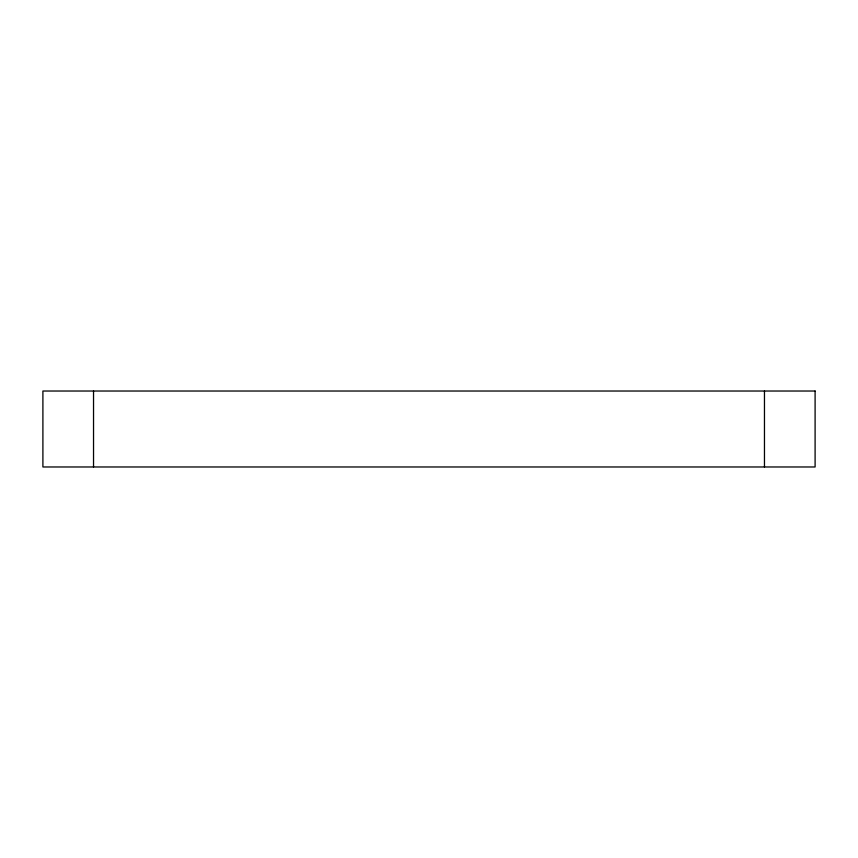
<?xml version="1.0" encoding="UTF-8"?>
<svg xmlns="http://www.w3.org/2000/svg" width="858" height="858" viewBox="0 0 858 858"><rect width="100%" height="100%" fill="white"/><g stroke="black" fill="none" stroke-linecap="round" stroke-linejoin="round"><path stroke-width="1.29" d="M764.467 391.023L764.467 466.977M93.533 391.023L93.533 466.977M815.1 391.023L42.9 391.023L42.9 466.977L815.1 466.977L815.1 391.023"/></g></svg>
